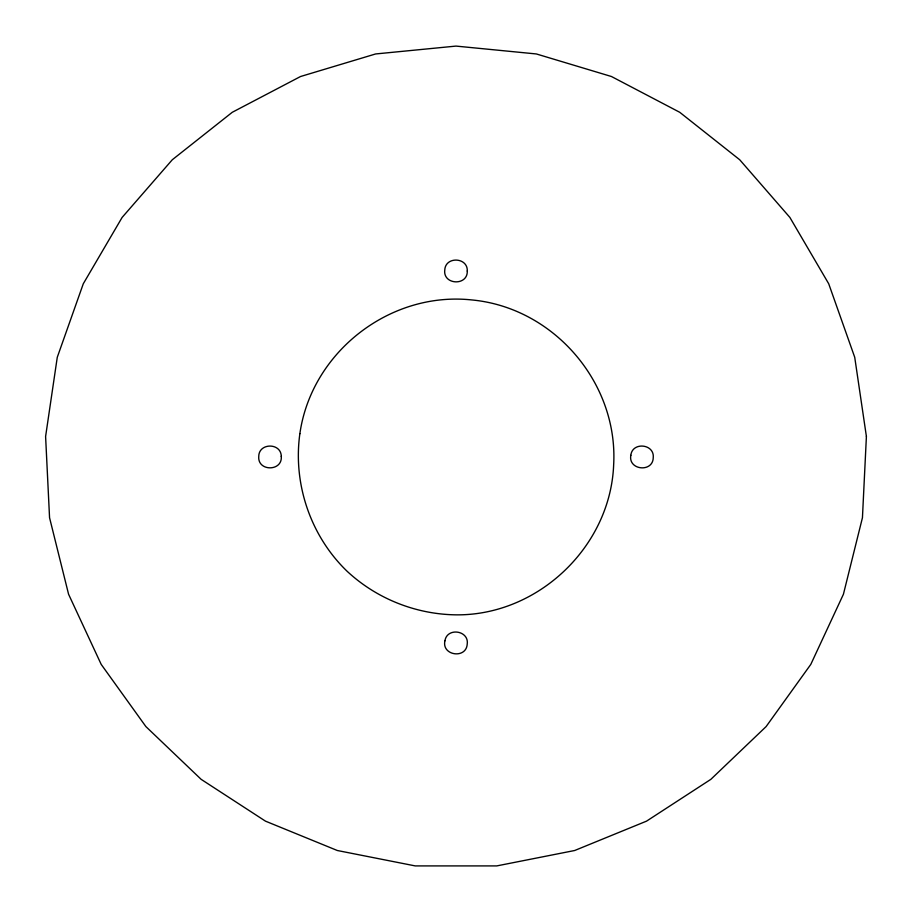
<?xml version="1.0" encoding="UTF-8"?>
<svg xmlns="http://www.w3.org/2000/svg" width="912" height="912" viewBox="0 0 912 912"><rect width="100%" height="100%" fill="white"/><g stroke="black" fill="none" stroke-linecap="round" stroke-linejoin="round"><path stroke-width="1.37" d="M281.272 456.433C282.617 471.629 257.412 471.629 258.757 456.433C258.803 442.628 281.227 442.628 281.272 456.433M299.866 433.69C292.843 483.805 310.547 536.005 347.016 571.174C376.474 598.66 415.735 614.3 456 614.848C537.932 615.725 610.436 546.733 613.651 464.869C618.359 382.687 553.607 307.481 471.641 299.923C389.743 291.19 311.459 352.157 299.866 433.69M630.83 455.327C628.003 470.318 653.072 472.792 653.243 457.562C654.577 443.791 632.233 441.59 630.83 455.327M866.4 436.483L862.444 517.72L843.418 594.259L810.802 664.392L766.114 726.579L710.858 779.338L646.54 821.142L574.674 850.508L496.755 865.91L415.245 865.91L337.326 850.508L265.46 821.142L201.142 779.338L145.886 726.579L101.198 664.392L68.582 594.259L49.556 517.72L45.6 436.483L57.274 357.287L83.288 283.769L122.128 217.421L172.288 159.76L232.264 112.29L300.538 76.517L375.619 53.956L456 46.09L536.37 53.956L611.462 76.517L679.736 112.29L739.712 159.76L789.872 217.421L828.712 283.769L854.726 357.287L866.4 436.483M467.275 271.012C467.856 286.243 442.685 285.011 444.782 269.895C445.512 256.101 467.924 257.207 467.275 271.012M444.942 640.783C441.397 655.614 466.294 659.296 467.218 644.1C469.235 630.409 447.017 627.114 444.942 640.783"/></g></svg>
